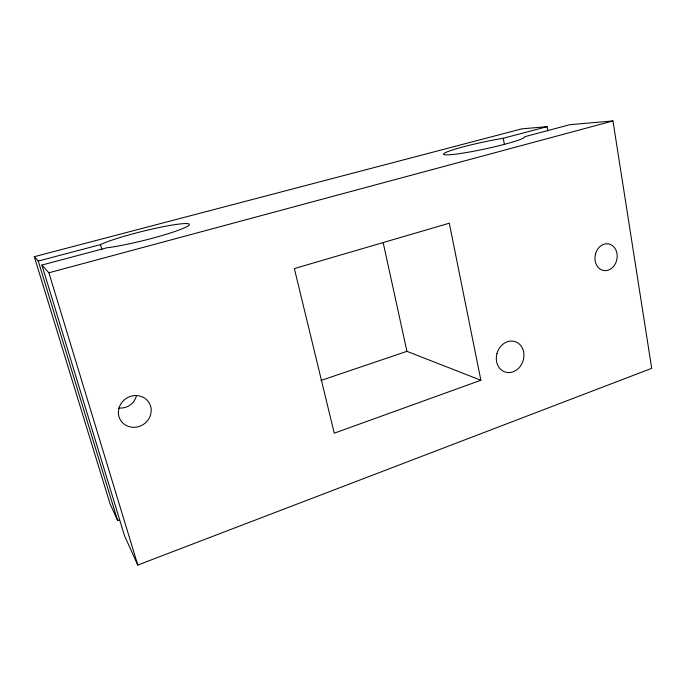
<?xml version="1.0" encoding="UTF-8"?>
<svg xmlns="http://www.w3.org/2000/svg" width="686" height="686" viewBox="0 0 686 686"><rect width="100%" height="100%" fill="white"/><g stroke="black" fill="none" stroke-linecap="round" stroke-linejoin="round"><path stroke-width="1.03" d="M547.111 126.67L521.746 128.874L34.3 256.693L38.262 261.057L100.439 244.636A47.626 4.57 -14 0 1 167.787 225.84A47.626 4.57 -14 0 1 177.52 230.573A47.626 4.57 -14 0 1 106.887 247.775L41.889 265.053L124.552 535.835L137.775 565.05L651.7 368.331L612.958 120.95L569.929 124.689L524.747 136.703A41.537 3.541 -12.1 0 1 478.931 150.208A41.537 3.541 -12.1 0 1 445.471 152.635A41.537 3.541 -12.1 0 1 503.241 138.255L547.111 126.67L547.84 130.889M34.3 256.693L110.026 503.747L117.632 520.545L119.621 519.825M480.877 380.25L334.245 433.183L294.363 268.56L449.296 223.207L480.877 380.25L406.935 351.335L320.971 380.456M41.889 265.053L48.903 272.779L612.958 120.95M38.262 261.057L117.632 520.545M48.903 272.779L137.775 565.05M100.439 244.636L101.922 249.79M383.165 242.595L406.935 351.335M503.241 138.255L504.399 144.583M136.274 396.294A15.452 14.483 -27.2 0 1 118.772 407.956M118.875 408.427L118.361 412.595A16.73 15.581 -30.5 0 0 132.81 427.292A16.73 15.581 -30.5 0 0 150.714 414.464L151.237 410.348A16.73 15.581 -30.5 0 0 136.814 395.582A16.73 15.581 -30.5 0 0 118.875 408.427M496.956 353.47L496.304 357.603A16.01 13.574 -71.6 0 0 507.631 372.541A16.01 13.574 -71.6 0 0 523.289 360.167L523.941 356.085A16.01 13.574 -71.6 0 0 512.639 341.079A16.01 13.574 -71.6 0 0 496.956 353.47M595.534 253.82L594.959 257.327A13.54 11.036 -79 0 0 603.852 270.558A13.54 11.036 -79 0 0 616.594 260.594L617.177 257.13A13.54 11.036 -79 0 0 608.293 243.847A13.54 11.036 -79 0 0 595.534 253.82"/></g></svg>
